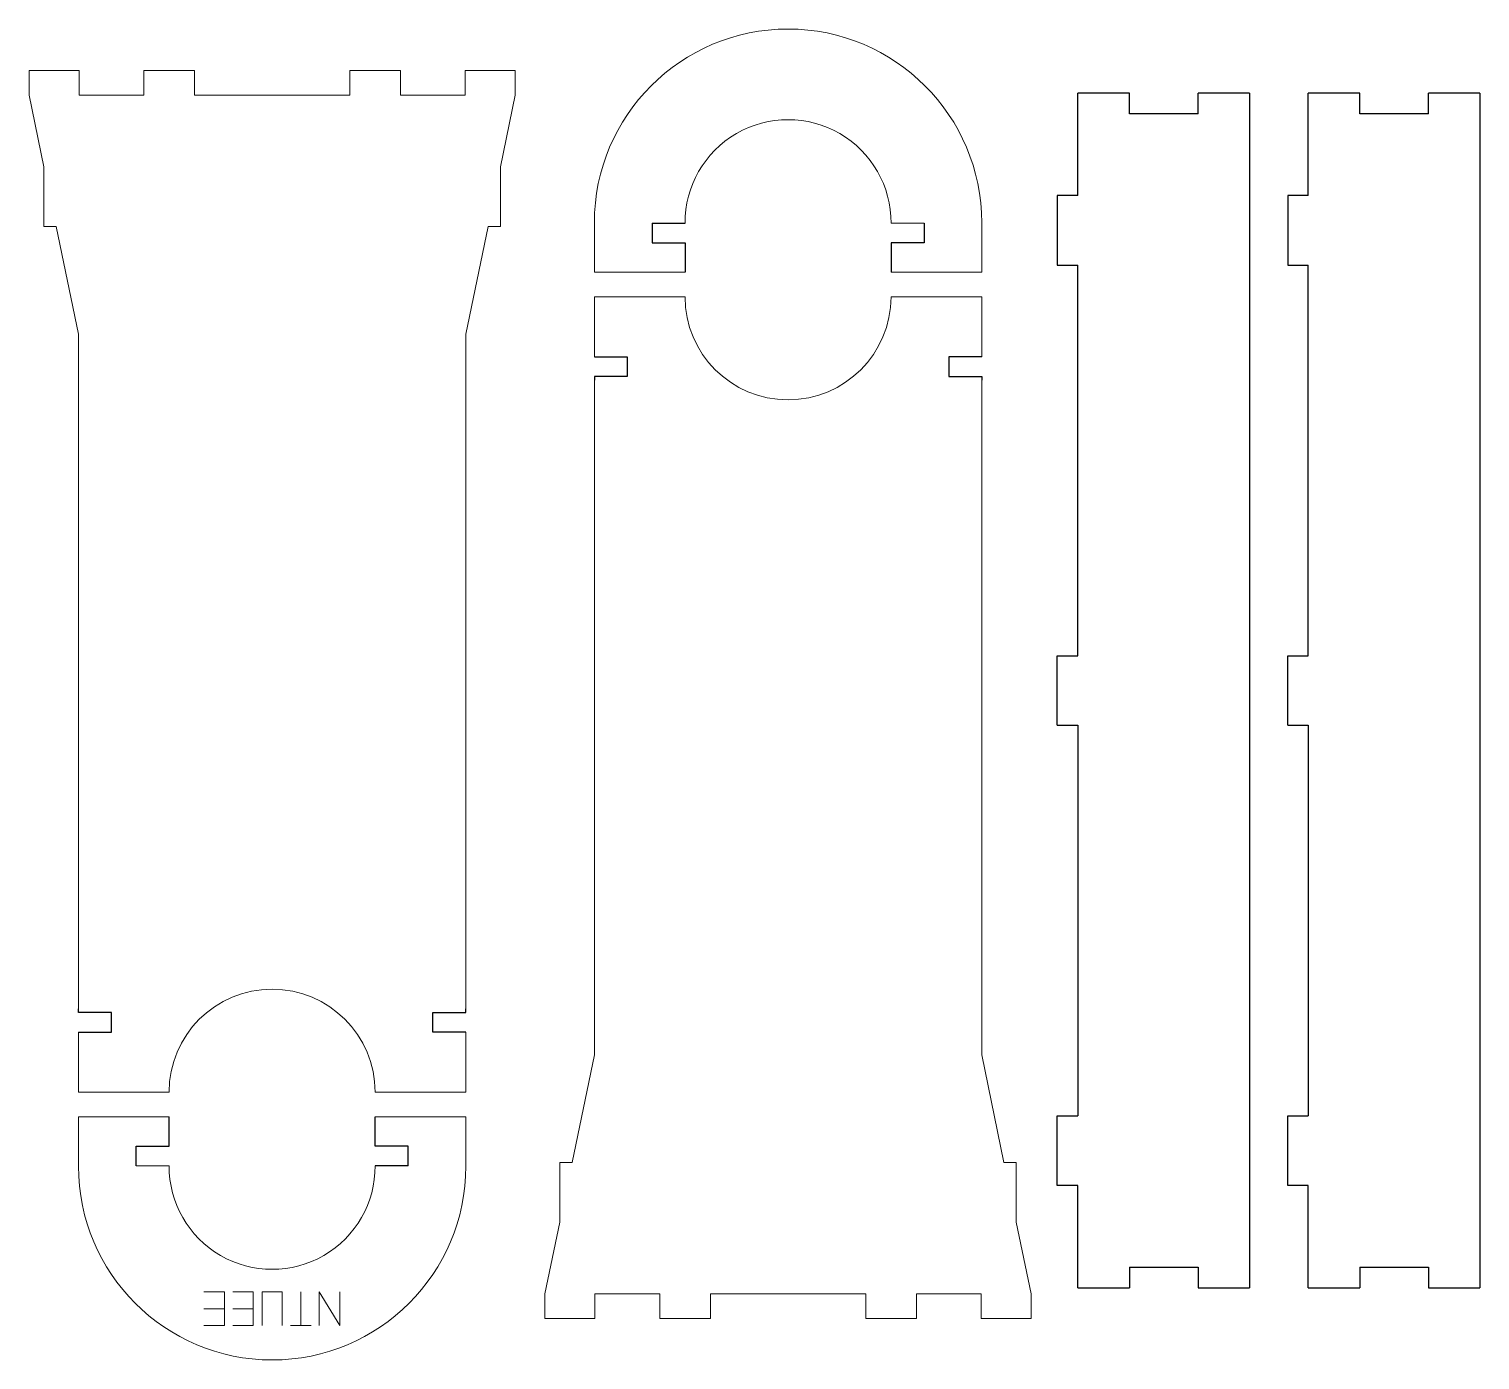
# Model space of a CAD drawing. Header units: millimetres. Extents: x 2107 to 2318, y 2265 to 2459.
import ezdxf

# ---------------------------------------------------------------- set-up
doc = ezdxf.new("R2010")
doc.units = ezdxf.units.MM

msp = doc.modelspace()

# ---------------------------------------------------------------- linework, layer by layer
for p, q in [((2267.34, 2449.73), (2259.84, 2449.73)), ((2259.84, 2434.8), (2259.84, 2449.73)), ((2267.34, 2446.73), (2267.34, 2449.73)), ((2277.34, 2446.73), (2277.34, 2449.73)), ((2284.84, 2449.73), (2277.34, 2449.73)), ((2284.84, 2449.73), (2284.84, 2275.73)), ((2300.88, 2449.73), (2293.38, 2449.73)), ((2293.38, 2434.8), (2293.38, 2449.73)), ((2300.88, 2446.73), (2300.88, 2449.73)), ((2310.88, 2446.73), (2310.88, 2449.73)), ((2318.38, 2449.73), (2310.88, 2449.73)), ((2318.38, 2449.73), (2318.38, 2275.73)), ((2277.34, 2446.73), (2267.34, 2446.73)), ((2310.88, 2446.73), (2300.88, 2446.73)), ((2259.84, 2434.8), (2256.84, 2434.8)), ((2256.84, 2434.8), (2256.84, 2424.66)), ((2293.38, 2434.8), (2290.38, 2434.8)), ((2290.38, 2434.8), (2290.38, 2424.66)), ((2197.83, 2430.77), (2202.63, 2430.77)), ((2197.83, 2430.77), (2197.83, 2427.91)), ((2237.43, 2430.77), (2237.43, 2427.91)), ((2197.83, 2427.91), (2202.63, 2427.91)), ((2202.63, 2427.91), (2202.63, 2423.66)), ((2237.43, 2427.91), (2232.63, 2427.91)), ((2232.63, 2427.91), (2232.63, 2423.66)), ((2256.84, 2424.66), (2259.84, 2424.66)), ((2259.84, 2367.8), (2259.84, 2424.66)), ((2290.38, 2424.66), (2293.38, 2424.66)), ((2293.38, 2367.8), (2293.38, 2424.66)), ((2189.43, 2411.34), (2194.23, 2411.34)), ((2194.23, 2411.34), (2194.23, 2408.48)), ((2245.83, 2411.34), (2241.03, 2411.34)), ((2241.03, 2411.34), (2241.03, 2408.48)), ((2194.23, 2408.48), (2189.43, 2408.48)), ((2189.43, 2408.48), (2189.43, 2407.91)), ((2241.03, 2408.48), (2245.83, 2408.48)), ((2245.83, 2408.48), (2245.83, 2407.91)), ((2256.84, 2357.66), (2256.84, 2367.8)), ((2256.84, 2367.8), (2259.84, 2367.8)), ((2290.38, 2357.66), (2290.38, 2367.8)), ((2290.38, 2367.8), (2293.38, 2367.8)), ((2256.84, 2357.66), (2259.84, 2357.66)), ((2259.84, 2357.66), (2259.84, 2300.8)), ((2290.38, 2357.66), (2293.38, 2357.66)), ((2293.38, 2357.66), (2293.38, 2300.8)), ((2114.31, 2315.82), (2114.31, 2316.39)), ((2119.11, 2315.82), (2114.31, 2315.82)), ((2119.11, 2312.96), (2119.11, 2315.82)), ((2165.91, 2312.96), (2165.91, 2315.82)), ((2165.91, 2315.82), (2170.71, 2315.82)), ((2170.71, 2315.82), (2170.71, 2316.39)), ((2114.31, 2312.96), (2119.11, 2312.96)), ((2170.71, 2312.96), (2165.91, 2312.96)), ((2256.84, 2290.66), (2256.84, 2300.8)), ((2256.84, 2300.8), (2259.84, 2300.8)), ((2290.38, 2290.66), (2290.38, 2300.8)), ((2290.38, 2300.8), (2293.38, 2300.8)), ((2127.51, 2296.39), (2127.51, 2300.64)), ((2157.51, 2296.39), (2157.51, 2300.64)), ((2122.71, 2293.53), (2122.71, 2296.39)), ((2122.71, 2296.39), (2127.51, 2296.39)), ((2162.31, 2296.39), (2157.51, 2296.39)), ((2162.31, 2293.53), (2162.31, 2296.39)), ((2162.31, 2293.53), (2157.51, 2293.53)), ((2259.84, 2290.66), (2256.84, 2290.66)), ((2259.84, 2275.73), (2259.84, 2290.66)), ((2293.38, 2290.66), (2290.38, 2290.66)), ((2293.38, 2275.73), (2293.38, 2290.66)), ((2267.34, 2278.73), (2267.34, 2275.73)), ((2267.34, 2278.73), (2277.34, 2278.73)), ((2277.34, 2278.73), (2277.34, 2275.73)), ((2300.88, 2278.73), (2300.88, 2275.73)), ((2300.88, 2278.73), (2310.88, 2278.73)), ((2310.88, 2278.73), (2310.88, 2275.73)), ((2259.84, 2275.73), (2267.34, 2275.73)), ((2277.34, 2275.73), (2284.84, 2275.73)), ((2293.38, 2275.73), (2300.88, 2275.73)), ((2310.88, 2275.73), (2318.38, 2275.73))]:
    msp.add_line(p, q)
at = {"color": 0, "lineweight": 0}
for p, q in [((2146.67, 2270.28), (2146.67, 2275.14)), ((2135.57, 2272.71), (2132.57, 2272.71)), ((2139.77, 2272.71), (2136.77, 2272.71)), ((2145.17, 2270.28), (2148.17, 2270.28))]:
    msp.add_line(p, q, dxfattribs=at)
for points in [[(2202.63, 2423.66), (2189.43, 2423.66), (2189.43, 2430.86, -1), (2245.83, 2430.86), (2245.83, 2423.66), (2232.63, 2423.66)], [(2237.43, 2430.77), (2232.63, 2430.77, 1.006018), (2202.63, 2430.77)], [(2189.43, 2411.34), (2189.43, 2420.06), (2202.63, 2420.06, 1), (2232.63, 2420.06), (2245.83, 2420.06), (2245.83, 2411.34)], [(2170.71, 2312.96), (2170.71, 2304.24), (2157.51, 2304.24, 1), (2127.51, 2304.24), (2114.31, 2304.24), (2114.31, 2312.96)], [(2157.51, 2300.64), (2170.71, 2300.64), (2170.71, 2293.44, -1), (2114.31, 2293.44), (2114.31, 2300.64), (2127.51, 2300.64)], [(2122.71, 2293.53), (2127.51, 2293.53, 1.006018), (2157.51, 2293.53)]]:
    msp.add_lwpolyline(points, format="xyb", dxfattribs=at)
for points in [[(2114.31, 2316.39), (2114.31, 2414.64), (2111.07, 2430.3), (2109.27, 2430.3), (2109.27, 2439), (2107.11, 2449.44), (2107.11, 2453.04), (2114.4, 2453.04), (2114.4, 2449.44), (2123.82, 2449.44), (2123.82, 2453.04), (2131.2, 2453.04), (2131.2, 2449.44), (2153.82, 2449.44), (2153.82, 2453.04), (2161.2, 2453.04), (2161.2, 2449.44), (2170.62, 2449.44), (2170.62, 2453.04), (2177.91, 2453.04), (2177.91, 2449.44), (2175.75, 2439), (2175.75, 2430.3), (2173.95, 2430.3), (2170.71, 2414.64), (2170.71, 2316.39)], [(2245.83, 2407.91), (2245.83, 2309.66), (2249.07, 2294), (2250.87, 2294), (2250.87, 2285.3), (2253.03, 2274.86), (2253.03, 2271.26), (2245.74, 2271.26), (2245.74, 2274.86), (2236.32, 2274.86), (2236.32, 2271.26), (2228.94, 2271.26), (2228.94, 2274.86), (2206.32, 2274.86), (2206.32, 2271.26), (2198.94, 2271.26), (2198.94, 2274.86), (2189.52, 2274.86), (2189.52, 2271.26), (2182.23, 2271.26), (2182.23, 2274.86), (2184.39, 2285.3), (2184.39, 2294), (2186.19, 2294), (2189.43, 2309.66), (2189.43, 2407.91)], [(2132.57, 2270.28), (2135.57, 2270.28), (2135.57, 2275.14), (2132.57, 2275.14)], [(2136.77, 2270.28), (2139.77, 2270.28), (2139.77, 2275.14), (2136.77, 2275.14)], [(2143.97, 2270.28), (2143.97, 2275.14), (2141.06, 2275.14), (2141.06, 2270.28)], [(2152.37, 2275.14), (2152.37, 2270.28), (2149.37, 2275.14), (2149.37, 2270.28)]]:
    msp.add_lwpolyline(points, dxfattribs=at)

doc.saveas('drawing.dxf')
